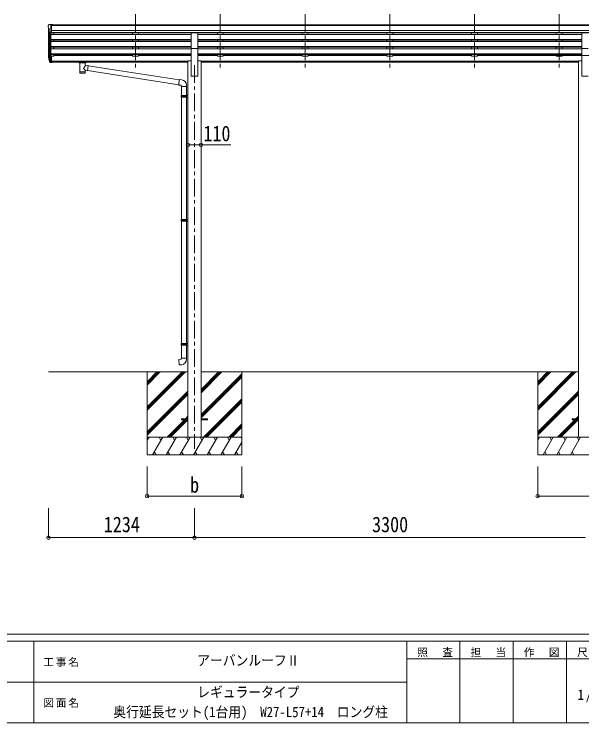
# Model space of a CAD drawing. Units: millimetres at full size, sheet at 1:30; some dimension numbers follow another scale. Extents: x -8432 to 8432, y -5820 to 5820.
# Drawn here: x -616 to 4181, y -5820 to 170 of the extents above; entities that cross this region are included whole.
import ezdxf
from ezdxf.enums import TextEntityAlignment as Align

# ---------------------------------------------------------------- set-up
doc = ezdxf.new("R2010")
doc.units = ezdxf.units.MM
doc.header["$LTSCALE"] = 30
doc.header["$PDMODE"] = 32
doc.header["$PDSIZE"] = 30
doc.linetypes.add('CHAIN1', pattern=[8, 5, -1, 1, -1])
for name, color, linetype, lineweight in [('0-0_0', 7, 'Continuous', 9), ('0-1_本体', 5, 'CHAIN1', 9), ('0-3_ELV2', 4, 'Continuous', 9), ('0-6_OTH_LINE', 6, 'Continuous', 9), ('0-9_OUTLINE', 7, 'Continuous', 9), ('F-0_240', 7, 'Continuous', 9)]:
    doc.layers.add(name, color=color, linetype=linetype, lineweight=lineweight)
doc.styles.add('ＭＳ ゴシック', font='')
doc.styles.get('ＭＳ ゴシック').set_extended_font_data('MS Gothic')

msp = doc.modelspace()

# ---------------------------------------------------------------- linework, layer by layer
at = {"layer": '0-0_0'}
for p, q in [((-325.67, -2854.52), (853.13, -2854.52)), ((508.33, -2854.52), (508.33, -3554.52)), ((508.33, -3148.7), (802.51, -2854.52)), ((508.33, -3162.84), (816.65, -2854.52)), ((508.33, -3176.98), (830.79, -2854.52)), ((508.33, -2964.85), (618.66, -2854.52)), ((508.33, -2950.71), (604.52, -2854.52)), ((508.33, -2936.57), (590.38, -2854.52)), ((963.53, -3030.15), (1139.16, -2854.52)), ((963.53, -3016.01), (1125.02, -2854.52)), ((963.53, -3001.87), (1110.88, -2854.52)), ((963.53, -2854.52), (4153.13, -2854.52)), ((963.53, -3214), (1308.33, -2869.2)), ((1308.33, -2854.52), (1308.33, -3554.52)), ((3808.33, -2854.52), (3808.33, -3554.52)), ((3808.33, -3148.7), (4102.51, -2854.52)), ((3808.33, -3162.84), (4116.65, -2854.52)), ((3808.33, -3176.98), (4130.79, -2854.52)), ((3808.33, -2964.85), (3918.66, -2854.52)), ((3808.33, -2950.71), (3904.52, -2854.52)), ((3808.33, -2936.57), (3890.38, -2854.52)), ((963.53, -3228.14), (1308.33, -2883.34)), ((963.53, -3242.28), (1308.33, -2897.48)), ((508.33, -3360.83), (853.13, -3016.03)), ((508.33, -3374.97), (853.13, -3030.17)), ((508.33, -3389.11), (853.13, -3044.31)), ((3808.33, -3360.83), (4153.13, -3016.03)), ((3808.33, -3374.97), (4153.13, -3030.17)), ((3808.33, -3389.11), (4153.13, -3044.31)), ((985.14, -3404.52), (1308.33, -3081.33)), ((999.28, -3404.52), (1308.33, -3095.47)), ((1013.42, -3404.52), (1308.33, -3109.61)), ((831.27, -3250.02), (853.13, -3228.16)), ((4131.27, -3250.02), (4153.13, -3228.16)), ((676.77, -3404.52), (822.27, -3259.02)), ((690.91, -3404.52), (836.41, -3259.02)), ((705.06, -3404.52), (850.56, -3259.02)), ((845.41, -3250.02), (853.13, -3242.3)), ((1197.27, -3404.52), (1308.33, -3293.46)), ((3976.77, -3404.52), (4122.27, -3259.02)), ((3990.91, -3404.52), (4136.41, -3259.02)), ((4005.06, -3404.52), (4150.56, -3259.02)), ((4145.41, -3250.02), (4153.13, -3242.3)), ((1211.41, -3404.52), (1308.33, -3307.6)), ((1225.56, -3404.52), (1308.33, -3321.75)), ((1308.33, -3404.52), (508.33, -3404.52)), ((508.33, -3432.02), (524.21, -3404.52)), ((553.08, -3554.52), (639.68, -3404.52)), ((624.68, -3430.5), (609.68, -3404.52)), ((668.55, -3554.52), (755.15, -3404.52)), ((740.15, -3430.5), (725.15, -3404.52)), ((784.02, -3554.52), (870.62, -3404.52)), ((855.62, -3430.5), (840.62, -3404.52)), ((899.49, -3554.52), (986.09, -3404.52)), ((971.09, -3430.5), (956.09, -3404.52)), ((1014.96, -3554.52), (1101.56, -3404.52)), ((1086.56, -3430.5), (1071.56, -3404.52)), ((1130.43, -3554.52), (1217.03, -3404.52)), ((1187.03, -3404.52), (1202.03, -3430.5)), ((1302.5, -3404.52), (1308.33, -3414.62)), ((4608.33, -3404.52), (3808.33, -3404.52)), ((3808.33, -3432.02), (3824.21, -3404.52)), ((3853.08, -3554.52), (3939.68, -3404.52)), ((3924.68, -3430.5), (3909.68, -3404.52)), ((3968.55, -3554.52), (4055.15, -3404.52)), ((4040.15, -3430.5), (4025.15, -3404.52)), ((4084.02, -3554.52), (4170.62, -3404.52)), ((4155.62, -3430.5), (4140.62, -3404.52)), ((1245.9, -3554.52), (1308.33, -3446.38)), ((568.07, -3528.54), (583.07, -3554.52)), ((683.54, -3528.54), (698.54, -3554.52)), ((799.02, -3528.54), (814.02, -3554.52)), ((914.49, -3528.54), (929.48, -3554.52)), ((1029.96, -3528.54), (1044.95, -3554.52)), ((1145.43, -3528.54), (1160.42, -3554.52)), ((1260.9, -3528.54), (1275.89, -3554.52)), ((3868.07, -3528.54), (3883.07, -3554.52)), ((3983.54, -3528.54), (3998.54, -3554.52)), ((4099.02, -3528.54), (4114.02, -3554.52)), ((508.33, -3554.52), (1308.33, -3554.52)), ((3808.33, -3554.52), (4608.33, -3554.52))]:
    msp.add_line(p, q, dxfattribs=at)
at = {"layer": '0-1_本体'}
for p, q in [((410.33, 169.88), (410.33, -307.63)), ((1126.33, 169.88), (1126.33, -307.63)), ((1842.33, 169.88), (1842.33, -307.63)), ((2558.33, 169.88), (2558.33, -307.63)), ((3274.33, 169.88), (3274.33, -307.63)), ((3990.33, 169.88), (3990.33, -307.63)), ((908.33, -260.95), (908.33, -3504.52))]:
    msp.add_line(p, q, dxfattribs=at)
at = {"layer": '0-3_ELV2'}
for p, q in [((-327.67, 72.99), (-327.67, 72.36)), ((-320.76, 81.79), (-324.83, 75.99)), ((-317.67, 82.36), (-320, 82.22)), ((-317.67, 82.36), (-299.17, 82.36)), ((-305.67, 9.38), (-305.67, 82.36)), ((-299.17, 82.36), (-289.17, 82.27)), ((-299.17, 10.38), (-299.17, 82.36)), ((5405.83, 80.76), (-299.17, 80.76)), ((5405.83, 75.54), (-299.17, 75.54)), ((-289.17, 80.76), (-289.17, 82.27)), ((-325.67, 51.78), (-325.67, -182.88)), ((-325.14, 51.18), (-319.82, 48.11)), ((-313.29, 11.19), (-322.3, 26.78)), ((-320.7, 24.01), (-320.7, -209.59)), ((-319.67, 47.85), (-319.67, 31.57)), ((-311.67, 9.85), (-311.68, -228.02)), ((-305.67, 9.38), (-310.88, 9.7)), ((-299.17, 10.38), (-305.67, 10.38)), ((-305.67, 9.38), (-305.67, -183.24)), ((5415.83, 32.01), (-299.17, 32.01)), ((5415.83, 14.16), (-299.17, 14.16)), ((880.83, 10.91), (-299.17, 10.91)), ((-280.67, 10.91), (-280.67, -1.6)), ((385.33, 10.91), (385.33, -1.6)), ((435.33, 10.91), (435.33, -1.5)), ((880.83, -120.07), (880.83, 11.73)), ((880.83, 11.73), (935.83, 11.73)), ((935.83, -120.07), (935.83, 11.73)), ((4180.83, 10.91), (935.83, 10.91)), ((1101.33, 10.91), (1101.33, -1.6)), ((1151.33, 10.91), (1151.33, -1.5)), ((1817.33, 10.91), (1817.33, -1.6)), ((1867.33, 10.91), (1867.33, -1.5)), ((2533.33, 10.91), (2533.33, -1.6)), ((2583.33, 10.91), (2583.33, -1.5)), ((3249.33, 10.91), (3249.33, -1.6)), ((3299.33, 10.91), (3299.33, -1.5)), ((3965.33, 10.91), (3965.33, -1.6)), ((4015.33, 10.91), (4015.33, -1.5)), ((4180.83, -120.07), (4180.83, 11.73)), ((4180.83, 11.73), (4235.83, 11.73)), ((880.83, -1.6), (-305.67, -1.6)), ((880.83, -43.48), (-305.67, -43.48)), ((880.83, -44.97), (-305.67, -44.97)), ((880.83, -49.29), (-305.67, -49.29)), ((-280.67, -49.29), (-280.67, -62.15)), ((385.33, -49.29), (385.33, -62.15)), ((435.33, -49.29), (435.33, -62.15)), ((4180.83, -1.6), (935.83, -1.6)), ((4180.83, -43.48), (935.83, -43.48)), ((4180.83, -44.97), (935.83, -44.97)), ((4180.83, -49.29), (935.83, -49.29)), ((1101.33, -49.29), (1101.33, -62.15)), ((1151.33, -49.29), (1151.33, -62.15)), ((1817.33, -49.29), (1817.33, -62.15)), ((1867.33, -49.29), (1867.33, -62.15)), ((2533.33, -49.29), (2533.33, -62.15)), ((2583.33, -49.29), (2583.33, -62.15)), ((3249.33, -49.29), (3249.33, -62.15)), ((3299.33, -49.29), (3299.33, -62.15)), ((3965.33, -49.29), (3965.33, -62.15)), ((4015.33, -49.29), (4015.33, -62.15)), ((880.83, -62.15), (-305.67, -62.15)), ((880.83, -104.02), (-305.67, -104.02)), ((880.83, -105.52), (-305.67, -105.52)), ((880.83, -109.84), (-305.67, -109.84)), ((-280.67, -109.84), (-280.67, -122.7)), ((385.33, -109.84), (385.33, -122.6)), ((435.33, -109.84), (435.33, -122.7)), ((4180.83, -62.15), (935.83, -62.15)), ((4180.83, -104.02), (935.83, -104.02)), ((4180.83, -105.52), (935.83, -105.52)), ((4180.83, -109.84), (935.83, -109.84)), ((1101.33, -109.84), (1101.33, -122.6)), ((1151.33, -109.84), (1151.33, -122.7)), ((1817.33, -109.84), (1817.33, -122.6)), ((1867.33, -109.84), (1867.33, -122.7)), ((2533.33, -109.84), (2533.33, -122.6)), ((2583.33, -109.84), (2583.33, -122.7)), ((3249.33, -109.84), (3249.33, -122.6)), ((3299.33, -109.84), (3299.33, -122.7)), ((3965.33, -109.84), (3965.33, -122.6)), ((4015.33, -109.84), (4015.33, -122.7)), ((880.83, -122.7), (-305.67, -122.7)), ((880.83, -164.57), (-305.67, -164.57)), ((880.83, -166.07), (-305.67, -166.07)), ((880.83, -170.39), (-305.67, -170.39)), ((-280.67, -170.39), (-280.67, -183.88)), ((-280.67, -178.93), (385.33, -178.93)), ((385.33, -170.39), (385.33, -183.88)), ((435.33, -170.39), (435.33, -183.88)), ((880.83, -178.93), (435.33, -178.93)), ((880.83, -120.07), (880.83, -354.52)), ((880.83, -120.07), (935.83, -120.07)), ((935.83, -120.07), (935.83, -354.52)), ((4180.83, -122.7), (935.83, -122.7)), ((4180.83, -164.57), (935.83, -164.57)), ((4180.83, -166.07), (935.83, -166.07)), ((4180.83, -170.39), (935.83, -170.39)), ((1101.33, -178.93), (935.83, -178.93)), ((1101.33, -170.39), (1101.33, -183.88)), ((1151.33, -170.39), (1151.33, -183.88)), ((1817.33, -178.93), (1151.33, -178.93)), ((1817.33, -170.39), (1817.33, -183.88)), ((1867.33, -170.39), (1867.33, -183.88)), ((2533.33, -178.93), (1867.33, -178.93)), ((2533.33, -170.39), (2533.33, -183.88)), ((2583.33, -170.39), (2583.33, -183.88)), ((3249.33, -178.93), (2583.33, -178.93)), ((3249.33, -170.39), (3249.33, -183.88)), ((3299.33, -170.39), (3299.33, -183.88)), ((4180.83, -178.93), (3299.33, -178.93)), ((3965.33, -170.39), (3965.33, -183.88)), ((4235.83, -178.93), (3965.33, -178.93)), ((4015.33, -170.39), (4015.33, -183.88)), ((5397.33, -178.93), (4015.33, -178.93)), ((4180.83, -120.07), (4180.83, -354.52)), ((4180.83, -120.07), (4235.83, -120.07)), ((-324.58, -197.43), (-320.7, -205.38)), ((-323.97, -196.06), (-320.7, -203.12)), ((-322.26, -208.71), (-321.92, -213.11)), ((-321.92, -213.11), (-313.11, -236.66)), ((-321.31, -212.55), (-313.11, -228.73)), ((-312.1, -227.6), (-319.86, -212.19)), ((-305.67, -228.27), (-310.8, -228.27)), ((-305.67, -230.08), (-310.52, -230.08)), ((-305.67, -238.02), (-310.52, -238.02)), ((-305.67, -183.24), (-305.67, -238.02)), ((-299.17, -183.24), (-305.67, -183.24)), ((-299.17, -223.38), (-305.67, -223.38)), ((-299.17, -228.25), (-305.67, -228.25)), ((-299.17, -237.28), (-305.67, -237.28)), ((-299.17, -183.24), (-299.17, -237.28)), ((-280.67, -183.88), (-299.17, -183.88)), ((853.13, -225.95), (-299.17, -225.95)), ((853.13, -227.34), (-299.17, -227.34)), ((-65.17, -235.03), (-299.17, -235.03)), ((853.13, -235.03), (-11.17, -235.03)), ((435.33, -183.88), (385.33, -183.88)), ((853.13, -225.52), (853.13, -3404.52)), ((853.13, -225.52), (880.83, -225.52)), ((963.53, -225.52), (935.83, -225.52)), ((963.53, -225.52), (963.53, -3404.52)), ((4153.13, -225.95), (963.53, -225.95)), ((4153.13, -227.34), (963.53, -227.34)), ((4153.13, -235.03), (963.53, -235.03)), ((1151.33, -183.88), (1101.33, -183.88)), ((1867.33, -183.88), (1817.33, -183.88)), ((2583.33, -183.88), (2533.33, -183.88)), ((3299.33, -183.88), (3249.33, -183.88)), ((4015.33, -183.88), (3965.33, -183.88)), ((4153.13, -225.52), (4153.13, -3404.52)), ((4153.13, -225.52), (4180.83, -225.52)), ((880.83, -354.52), (935.83, -354.52)), ((4180.83, -354.52), (4235.83, -354.52)), ((798.33, -3250.02), (853.13, -3250.02)), ((963.53, -3250.02), (1018.33, -3250.02)), ((963.53, -3259.02), (1018.33, -3259.02)), ((1018.33, -3250.02), (1018.33, -3259.02)), ((4098.33, -3250.02), (4153.13, -3250.02))]:
    msp.add_line(p, q, dxfattribs=at)
for points in [[(798.33, -3250.02), (798.33, -3259.02), (853.13, -3259.02)], [(4098.33, -3250.02), (4098.33, -3259.02), (4153.13, -3259.02)]]:
    msp.add_lwpolyline(points, dxfattribs=at)
for centre, radius, start, end in [((-324.67, 72.99), 3, 93, 180), ((-125.67, 72.36), 202, 180, 184.94904), ((-319.94, 81.22), 1, 93.5, 145), ((-320.77, 55.55), 6.18, 185.7035, 224.99897), ((-319.7, 28.28), 3, 94.7167, 210), ((-319.97, 31.57), 0.3, 274.7167, 0), ((-319.97, 47.85), 0.3, 0, 60), ((-310.7, 12.69), 3, 210, 266.5), ((-296.49, -188.32), 29.53, 186.50806, 197.98144), ((-295.08, -186.56), 30.41, 187.1552, 198.19734)]:
    msp.add_arc(centre, radius, start, end, dxfattribs=at)
for centre, major_axis, ratio, start_param, end_param in [((-237.02, -188.75), (-89.06, 1.43), 0.57596, 6.1962358, 6.3678173), ((-237.81, -182.07), (87.93, 4.42), 0.541684, 3.0659337, 3.2228513), ((-320.96, -208.71), (1.3, 0), 0.90356, 1.3700892, 3.347195), ((-235.04, -192.52), (-89.07, 0), 0.90356, 0.2056023, 0.2515348), ((-235.75, -188.65), (-88.05, 0), 0.90356, 0.2662965, 0.3003836), ((-310.52, -227.37), (-3, 0), 0.90356, 0.5235988, 1.5707963), ((-310.52, -235.31), (3, 0), 0.90356, 3.6651914, 4.712389), ((-310.8, -226.92), (-1.5, 0), 0.90356, 0.5235988, 1.5707963)]:
    msp.add_ellipse(centre, major_axis=major_axis, ratio=ratio, start_param=start_param, end_param=end_param, dxfattribs=at)
at = {"layer": '0-6_OTH_LINE'}
for p, q in [((853.13, -934.07), (963.53, -934.07)), ((508.33, -3904.52), (508.33, -3654.54)), ((1308.33, -3904.52), (1308.33, -3654.54)), ((3808.33, -3904.52), (3808.33, -3654.54)), ((508.33, -3904.52), (1308.33, -3904.52)), ((3808.33, -3904.52), (4608.33, -3904.52)), ((-325.67, -4254.52), (-325.67, -4004.52)), ((908.33, -4254.52), (908.33, -4004.52)), ((-325.67, -4254.52), (908.33, -4254.52)), ((908.33, -4254.52), (4208.33, -4254.52))]:
    msp.add_line(p, q, dxfattribs=at)
at = {"layer": '0-6_OTH_LINE', "lineweight": 18}
msp.add_line((963.53, -934.07), (1215, -934.07), dxfattribs=at)
at = {"layer": '0-6_OTH_LINE'}
for p in [(853.13, -934.07), (963.53, -934.07), (508.33, -3904.52), (1308.33, -3904.52), (3808.33, -3904.52), (-325.67, -4254.52), (908.33, -4254.52)]:
    msp.add_point(p, dxfattribs=at)
at = {"layer": '0-9_OUTLINE'}
for p, q in [((-81.67, -228.12), (-81.67, -233.88)), ((-79.67, -227.46), (3.33, -227.46)), ((-79.67, -229.63), (3.33, -229.63)), ((-79.67, -234.54), (-65.17, -234.54)), ((-65.17, -240.19), (-65.17, -233.64)), ((-11.17, -240.19), (-11.17, -233.64)), ((-11.17, -234.54), (3.33, -234.54)), ((5.33, -228.12), (5.33, -233.88)), ((-61.07, -241.11), (-61.09, -326.55)), ((-15.27, -259.85), (-15.27, -241.11)), ((9.95, -263.76), (-15.27, -259.84)), ((9.95, -263.76), (2.93, -309.02)), ((778.93, -385.12), (9.64, -265.77)), ((-15.25, -326.55), (-15.27, -305.88)), ((-15.27, -306.19), (2.93, -309.02)), ((775.27, -427.05), (3.2, -307.28)), ((799.94, -385), (779.1, -383.17)), ((795.02, -440.74), (841.02, -440.74)), ((797.13, -440.74), (797.13, -518.59)), ((839.13, -440.74), (839.13, -516.03)), ((841.02, -440.74), (841.02, -429.82)), ((795.13, -520.59), (796.13, -518.59)), ((795.13, -520.59), (839.13, -520.59)), ((795.13, -520.59), (795.13, -528.59)), ((795.13, -528.59), (839.13, -528.59)), ((795.13, -528.59), (796.13, -530.59)), ((796.13, -518.59), (839.13, -518.59)), ((796.13, -530.59), (839.13, -530.59)), ((797.13, -530.59), (797.13, -1566.77)), ((834.65, -520.59), (834.22, -518.59)), ((837.13, -516.09), (853.13, -515.62)), ((837.13, -518.09), (837.13, -516.09)), ((837.13, -518.09), (839.13, -518.09)), ((837.13, -533.09), (837.13, -531.09)), ((837.13, -533.09), (853.13, -533.56)), ((839.13, -533.15), (839.13, -1564.22)), ((853.13, -515.62), (853.13, -533.56)), ((795.13, -1568.77), (796.13, -1566.77)), ((795.13, -1568.77), (839.13, -1568.77)), ((795.13, -1568.77), (795.13, -1576.77)), ((795.13, -1576.77), (839.13, -1576.77)), ((795.13, -1576.77), (796.13, -1578.77)), ((796.13, -1566.77), (839.13, -1566.77)), ((796.13, -1578.77), (839.13, -1578.77)), ((797.13, -1578.77), (797.13, -2614.96)), ((834.65, -1568.77), (834.22, -1566.77)), ((837.13, -1564.27), (853.13, -1563.8)), ((837.13, -1566.27), (837.13, -1564.27)), ((837.13, -1566.27), (839.13, -1566.27)), ((837.13, -1581.27), (837.13, -1579.27)), ((837.13, -1581.27), (853.13, -1581.75)), ((839.13, -1581.33), (839.13, -2612.4)), ((853.13, -1563.8), (853.13, -1581.75)), ((795.13, -2616.96), (796.13, -2614.96)), ((795.13, -2616.96), (839.13, -2616.96)), ((795.13, -2616.96), (795.13, -2624.96)), ((795.13, -2624.96), (839.13, -2624.96)), ((795.13, -2624.96), (796.13, -2626.96)), ((796.13, -2614.96), (839.13, -2614.96)), ((796.13, -2626.96), (839.13, -2626.96)), ((797.13, -2626.96), (797.13, -2736.96)), ((834.65, -2616.96), (834.22, -2614.96)), ((837.13, -2612.46), (853.13, -2611.99)), ((837.13, -2614.46), (837.13, -2612.46)), ((837.13, -2614.46), (839.13, -2614.46)), ((837.13, -2629.46), (837.13, -2627.46)), ((837.13, -2629.46), (853.13, -2629.93)), ((839.13, -2629.52), (839.13, -2736.96)), ((853.13, -2611.99), (853.13, -2629.93)), ((795.13, -2736.96), (841.13, -2736.96)), ((795.13, -2746.96), (795.13, -2736.96)), ((841.13, -2736.96), (841.13, -2747.88))]:
    msp.add_line(p, q, dxfattribs=at)
for points in [[(-81.67, -228.12), (-81.63, -227.93), (-81.55, -227.79), (-81.45, -227.69), (-81.35, -227.63), (-81.23, -227.59), (-80.94, -227.53), (-80.45, -227.48), (-79.9, -227.46), (-79.67, -227.46)], [(-81.67, -233.88), (-81.63, -234.07), (-81.55, -234.21), (-81.45, -234.3), (-81.35, -234.36), (-81.23, -234.41), (-80.94, -234.47), (-80.45, -234.52), (-79.9, -234.54), (-79.67, -234.54)], [(3.33, -227.46), (3.68, -227.46), (4.21, -227.49), (4.66, -227.54), (4.97, -227.61), (5.13, -227.71), (5.25, -227.85), (5.32, -228.03), (5.33, -228.12)], [(3.33, -234.54), (3.68, -234.54), (4.21, -234.51), (4.66, -234.46), (4.97, -234.38), (5.13, -234.29), (5.25, -234.15), (5.32, -233.97), (5.33, -233.88)], [(779.1, -383.17), (775.1, -429), (795.02, -430.74), (795.02, -440.74)], [(834.65, -520.59), (834.65, -528.59), (834.22, -530.59)], [(837.13, -531.09), (839.13, -531.09), (839.13, -518.09)], [(834.65, -1568.77), (834.65, -1576.77), (834.22, -1578.77)], [(837.13, -1579.27), (839.13, -1579.27), (839.13, -1566.27)], [(834.65, -2616.96), (834.65, -2624.96), (834.22, -2626.96)], [(837.13, -2627.46), (839.13, -2627.46), (839.13, -2614.46)], [(800.05, -2792.71), (779.21, -2794.53), (775.21, -2748.71), (795.13, -2746.96)]]:
    msp.add_lwpolyline(points, dxfattribs=at)
for centre, start, end in [((796.02, -429.82), 0, 85), ((796.13, -2747.88), 275, 0)]:
    msp.add_arc(centre, 45, start, end, dxfattribs=at)
for centre, major_axis, ratio, start_param, end_param in [((-79.67, -229.85), (2, 0), 0.109601, 3.1415927, 4.712389), ((-38.17, -233.64), (27, 0), 0.070066, 6.2831853, 9.424778), ((-27.17, -237.62), (16, 0), 0.361356, 6.2636979, 6.2831853), ((3.33, -229.85), (2, 0), 0.109601, 4.712389, 6.2831853), ((-38.17, -240.1), (27.06, 0), 0.069685, 3.1415927, 6.2831853), ((-38.17, -286.39), (-22.81, -26.62), 0.234429, 1.6855472, 3.1268519), ((-35.62, -283.74), (20.32, -22.25), 0.045535, 0.0389954, 1.3075346), ((-38.17, -326.55), (22.92, 0), 0.101955, 3.1415499, 6.2833984), ((-38.17, -314.11), (22.91, 0), 0.122865, 3.1415927, 6.2831853)]:
    msp.add_ellipse(centre, major_axis=major_axis, ratio=ratio, start_param=start_param, end_param=end_param, dxfattribs=at)
at = {"layer": 'F-0_240', "color": 5}
for p, q in [((-8432.06, -5070), (8007.94, -5070)), ((-8432.06, -5130), (5341.19, -5130)), ((-448.82, -5130), (-448.82, -5820)), ((2701.18, -5130), (2701.18, -5820)), ((3151.18, -5130), (3151.18, -5820)), ((3601.18, -5130), (3601.18, -5820)), ((4051.18, -5130), (4051.18, -5820)), ((2701.18, -5280), (4501.18, -5280)), ((-3448.82, -5475), (2701.18, -5475)), ((-8432.06, -5820), (8007.94, -5820))]:
    msp.add_line(p, q, dxfattribs=at)

# ---------------------------------------------------------------- texts
at = {"layer": '0-6_OTH_LINE', "color": 7, "style": 'ＭＳ ゴシック', "width": 0.85}
for s, p in [('110', (982.87, -944.02)), ('b', (870.83, -3914.52)), ('1234', (141.33, -4248.52)), ('3300', (2408.33, -4248.52))]:
    msp.add_text(s, height=132, dxfattribs=at).set_placement(p, align=Align.BOTTOM_LEFT)
at = {"layer": 'F-0_240', "style": 'ＭＳ ゴシック', "width": 0.9}
for s, p in [('アーバンルーフⅡ', (931.18, -5362.5)), ('レギュラータイプ', (931.18, -5630.88)), ('奥行延長セット(1台用)\u3000W27-L57+14\u3000ロング柱', (222.43, -5798.5))]:
    msp.add_text(s, height=87.98, dxfattribs=at).set_placement(p, align=Align.BOTTOM_LEFT)
at = {"layer": 'F-0_240', "attachment_point": 7, "style": 'ＭＳ ゴシック'}
for s, insert, char_height in [('\\T1.17;照\u3000査', (2791.19, -5265), 65.98), ('\\T1.17;担\u3000当', (3241.19, -5265), 65.98), ('\\T1.17;作\u3000図', (3691.18, -5265), 65.98), ('\\T1.17;尺\u3000度', (4141.19, -5265), 65.98), ('\\T1.17;工事名', (-369.71, -5347.5), 65.98), ('\\T1.28;\\W0.9;1/30', (4144.93, -5647.5), 87.98), ('\\T1.17;図面名', (-369.71, -5692.5), 65.98)]:
    msp.add_mtext(s, dxfattribs=dict(at, insert=insert, char_height=char_height))

doc.saveas('drawing.dxf')
